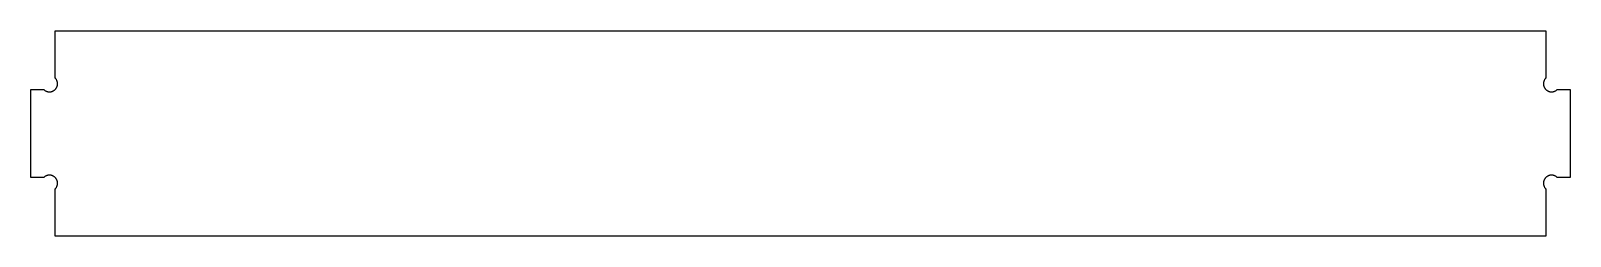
# Model space of a CAD drawing. Header units: millimetres. Extents: x 0 to 210, y 0 to 28.
import ezdxf

# ---------------------------------------------------------------- set-up
doc = ezdxf.new("R2010")
doc.units = ezdxf.units.MM

msp = doc.modelspace()

# ---------------------------------------------------------------- linework, layer by layer
msp.add_lwpolyline([(210, 20), (210, 8), (208.2306, 8), (208.1915, 8.0372), (208.1507, 8.0725), (208.1081, 8.1057), (208.0639, 8.1368), (208.0183, 8.1657), (207.9714, 8.1923), (207.9231, 8.2166), (207.8738, 8.2385), (207.8234, 8.2579), (207.7721, 8.2748), (207.7201, 8.2892), (207.6674, 8.301), (207.6142, 8.3103), (207.5606, 8.3169), (207.5068, 8.3209), (207.4528, 8.3222), (207.3988, 8.3209), (207.345, 8.3169), (207.2914, 8.3103), (207.2382, 8.301), (207.1855, 8.2892), (207.1335, 8.2748), (207.0822, 8.2579), (207.0319, 8.2385), (206.9825, 8.2166), (206.9343, 8.1923), (206.8873, 8.1657), (206.8417, 8.1368), (206.7975, 8.1057), (206.755, 8.0725), (206.7141, 8.0372), (206.675, 8), (206.6378, 7.9609), (206.6025, 7.92), (206.5693, 7.8775), (206.5382, 7.8333), (206.5093, 7.7877), (206.4827, 7.7407), (206.4584, 7.6925), (206.4365, 7.6431), (206.4171, 7.5928), (206.4002, 7.5415), (206.3858, 7.4895), (206.374, 7.4368), (206.3647, 7.3836), (206.3581, 7.33), (206.3541, 7.2762), (206.3528, 7.2222), (206.3541, 7.1682), (206.3581, 7.1144), (206.3647, 7.0608), (206.374, 7.0076), (206.3858, 6.9549), (206.4002, 6.9029), (206.4171, 6.8516), (206.4365, 6.8012), (206.4584, 6.7519), (206.4827, 6.7036), (206.5093, 6.6567), (206.5382, 6.6111), (206.5693, 6.5669), (206.6025, 6.5243), (206.6378, 6.4835), (206.675, 6.4444), (206.675, 0), (3.325, 0), (3.325, 6.4444), (3.325, 6.4444), (3.3622, 6.4835), (3.3975, 6.5243), (3.4307, 6.5669), (3.4618, 6.6111), (3.4907, 6.6567), (3.5173, 6.7036), (3.5416, 6.7519), (3.5635, 6.8012), (3.5829, 6.8516), (3.5998, 6.9029), (3.6142, 6.9549), (3.626, 7.0076), (3.6353, 7.0608), (3.6419, 7.1144), (3.6459, 7.1682), (3.6472, 7.2222), (3.6459, 7.2762), (3.6419, 7.33), (3.6353, 7.3836), (3.626, 7.4368), (3.6142, 7.4895), (3.5998, 7.5415), (3.5829, 7.5928), (3.5635, 7.6431), (3.5416, 7.6925), (3.5173, 7.7407), (3.4907, 7.7877), (3.4618, 7.8333), (3.4307, 7.8775), (3.3975, 7.92), (3.3622, 7.9609), (3.325, 8), (3.2859, 8.0372), (3.245, 8.0725), (3.2025, 8.1057), (3.1583, 8.1368), (3.1127, 8.1657), (3.0657, 8.1923), (3.0175, 8.2166), (2.9681, 8.2385), (2.9178, 8.2579), (2.8665, 8.2748), (2.8145, 8.2892), (2.7618, 8.301), (2.7086, 8.3103), (2.655, 8.3169), (2.6012, 8.3209), (2.5472, 8.3222), (2.4932, 8.3209), (2.4394, 8.3169), (2.3858, 8.3103), (2.3326, 8.301), (2.2799, 8.2892), (2.2279, 8.2748), (2.1766, 8.2579), (2.1262, 8.2385), (2.0769, 8.2166), (2.0286, 8.1923), (1.9817, 8.1657), (1.9361, 8.1368), (1.8919, 8.1057), (1.8493, 8.0725), (1.8085, 8.0372), (1.7694, 8), (0, 8), (0, 20), (1.7694, 20), (1.8085, 19.9628), (1.8493, 19.9275), (1.8919, 19.8943), (1.9361, 19.8632), (1.9817, 19.8343), (2.0286, 19.8077), (2.0769, 19.7834), (2.1262, 19.7615), (2.1766, 19.7421), (2.2279, 19.7252), (2.2799, 19.7108), (2.3326, 19.699), (2.3858, 19.6897), (2.4394, 19.6831), (2.4932, 19.6791), (2.5472, 19.6778), (2.6012, 19.6791), (2.655, 19.6831), (2.7086, 19.6897), (2.7618, 19.699), (2.8145, 19.7108), (2.8665, 19.7252), (2.9178, 19.7421), (2.9681, 19.7615), (3.0175, 19.7834), (3.0657, 19.8077), (3.1127, 19.8343), (3.1583, 19.8632), (3.2025, 19.8943), (3.245, 19.9275), (3.2859, 19.9628), (3.325, 20), (3.3622, 20.0391), (3.3975, 20.08), (3.4307, 20.1225), (3.4618, 20.1667), (3.4907, 20.2123), (3.5173, 20.2593), (3.5416, 20.3075), (3.5635, 20.3569), (3.5829, 20.4072), (3.5998, 20.4585), (3.6142, 20.5105), (3.626, 20.5632), (3.6353, 20.6164), (3.6419, 20.67), (3.6459, 20.7238), (3.6472, 20.7778), (3.6459, 20.8318), (3.6419, 20.8856), (3.6353, 20.9392), (3.626, 20.9924), (3.6142, 21.0451), (3.5998, 21.0971), (3.5829, 21.1484), (3.5635, 21.1988), (3.5416, 21.2481), (3.5173, 21.2964), (3.4907, 21.3433), (3.4618, 21.3889), (3.4307, 21.4331), (3.3975, 21.4757), (3.3622, 21.5165), (3.325, 21.5556), (3.325, 28), (206.675, 28), (206.675, 21.5556), (206.6378, 21.5165), (206.6025, 21.4757), (206.5693, 21.4331), (206.5382, 21.3889), (206.5093, 21.3433), (206.4827, 21.2964), (206.4584, 21.2481), (206.4365, 21.1988), (206.4171, 21.1484), (206.4002, 21.0971), (206.3858, 21.0451), (206.374, 20.9924), (206.3647, 20.9392), (206.3581, 20.8856), (206.3541, 20.8318), (206.3528, 20.7778), (206.3541, 20.7238), (206.3581, 20.67), (206.3647, 20.6164), (206.374, 20.5632), (206.3858, 20.5105), (206.4002, 20.4585), (206.4171, 20.4072), (206.4365, 20.3569), (206.4584, 20.3075), (206.4827, 20.2593), (206.5093, 20.2123), (206.5382, 20.1667), (206.5693, 20.1225), (206.6025, 20.08), (206.6378, 20.0391), (206.675, 20), (206.7141, 19.9628), (206.755, 19.9275), (206.7975, 19.8943), (206.8417, 19.8632), (206.8873, 19.8343), (206.9343, 19.8077), (206.9825, 19.7834), (207.0319, 19.7615), (207.0822, 19.7421), (207.1335, 19.7252), (207.1855, 19.7108), (207.2382, 19.699), (207.2914, 19.6897), (207.345, 19.6831), (207.3988, 19.6791), (207.4528, 19.6778), (207.5068, 19.6791), (207.5606, 19.6831), (207.6142, 19.6897), (207.6674, 19.699), (207.7201, 19.7108), (207.7721, 19.7252), (207.8234, 19.7421), (207.8738, 19.7615), (207.9231, 19.7834), (207.9714, 19.8077), (208.0183, 19.8343), (208.0639, 19.8632), (208.1081, 19.8943), (208.1507, 19.9275), (208.1915, 19.9628), (208.2306, 20)], close=True)

doc.saveas('drawing.dxf')
